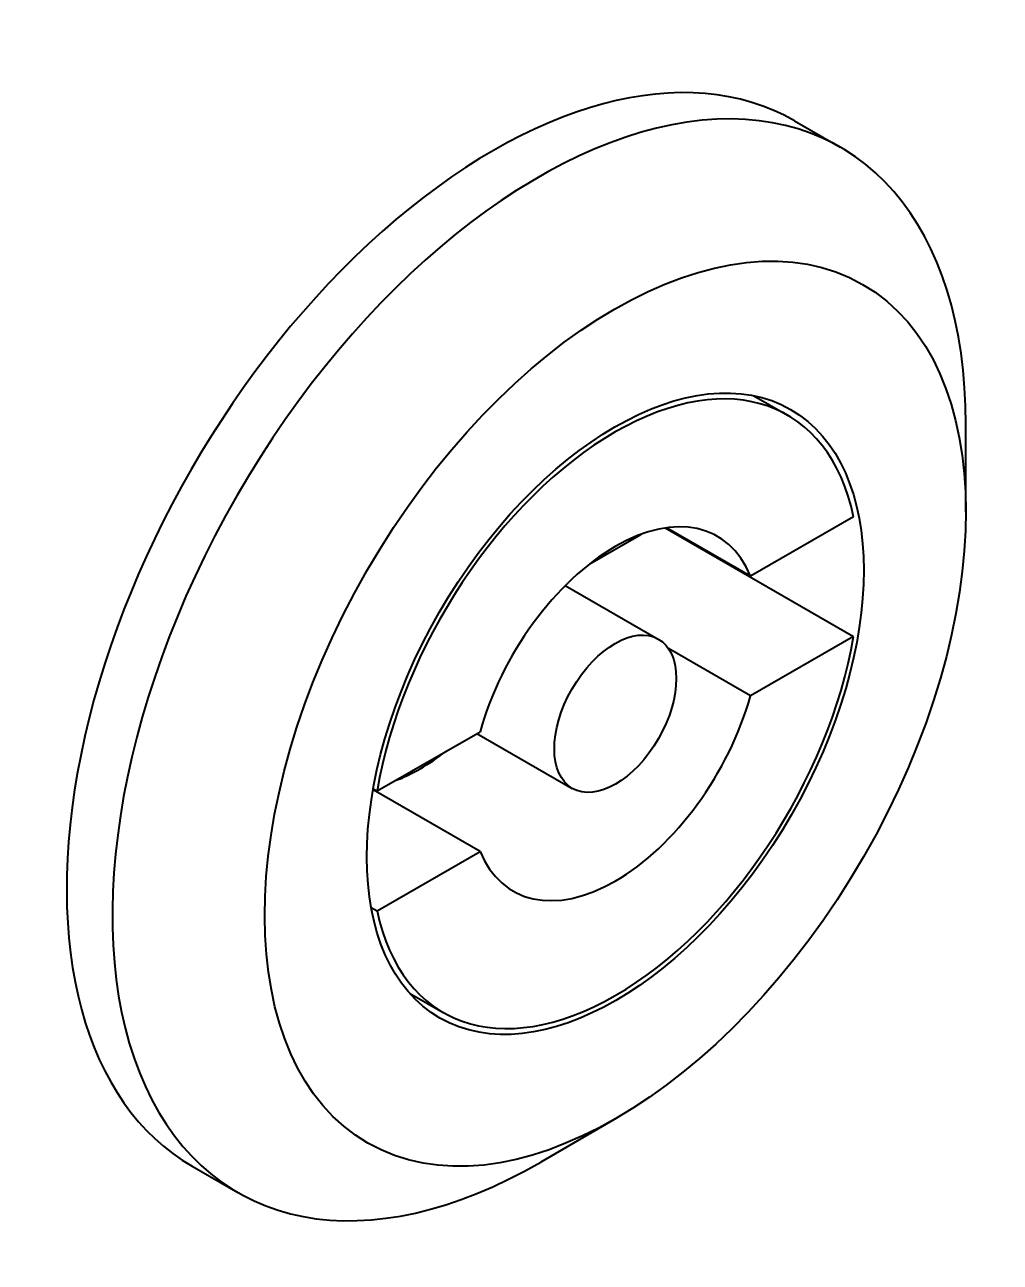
# Model space of a CAD drawing. Header units: millimetres. Extents: x 0 to 5945, y 0 to 4205.
# Drawn here: x 5548.76 to 5560.08, y 3297.71 to 3312.07 of the extents above; entities that cross this region are included whole.
import ezdxf

# ---------------------------------------------------------------- set-up
doc = ezdxf.new("R2010")
doc.units = ezdxf.units.MM
doc.header["$LTSCALE"] = 5
doc.layers.add('가시적인 것(ISO)', color=3, linetype='Continuous', lineweight=40)

msp = doc.modelspace()

# ---------------------------------------------------------------- linework, layer by layer
at = {"layer": '가시적인 것(ISO)'}
for p, q in [((5557.6926, 3310.9578), (5558.2229, 3310.6524)), ((5557.2199, 3307.7682), (5557.6097, 3307.5437)), ((5559.6795, 3306.4187), (5559.6795, 3307.4367)), ((5558.3774, 3306.3638), (5557.1817, 3305.6753)), ((5555.3169, 3305.8176), (5555.9103, 3306.1593)), ((5556.1909, 3306.2331), (5558.3774, 3304.974)), ((5557.1817, 3305.6753), (5556.2086, 3306.2357)), ((5555.0334, 3305.5654), (5556.1126, 3304.9439)), ((5558.3774, 3304.974), (5557.1817, 3304.2854)), ((5557.1817, 3304.2854), (5556.2293, 3304.8339)), ((5552.8498, 3303.1807), (5554.0455, 3303.8692)), ((5554.0083, 3303.8478), (5555.1146, 3303.2107)), ((5554.0455, 3302.4794), (5552.8033, 3303.1947)), ((5552.8053, 3303.2062), (5552.8498, 3303.1807)), ((5552.8498, 3301.7908), (5554.0455, 3302.4794)), ((5552.782, 3301.8299), (5552.8498, 3301.7908)), ((5553.2276, 3300.8355), (5553.6175, 3300.611)), ((5555.6293, 3299.3855), (5554.7489, 3298.8746)), ((5550.7062, 3298.8256), (5551.2365, 3298.5202))]:
    msp.add_line(p, q, dxfattribs=at)
for centre, major_axis, start_param, end_param in [((5554.1994, 3304.8917), (3.4932, 6.0661), 0, 3.1415927), ((5554.7297, 3304.5863), (3.4932, 6.0661), 5.4958534, 10.2121098), ((5555.6136, 3304.0773), (1.9961, 3.4663), 5.7099861, 8.4233134), ((5555.6136, 3304.0773), (1.1852, 2.0581), 5.8618657, 8.2714338), ((5555.6136, 3304.0773), (-1.9961, -3.4663), 5.7099861, 8.4233134), ((5555.6136, 3304.0773), (-1.1852, -2.0581), 5.8618657, 8.2714338), ((5553.3509, 3305.3804), (1.1852, 2.0581), 3.7474705, 4.1026437)]:
    msp.add_ellipse(centre, major_axis=major_axis, ratio=0.5780931, start_param=start_param, end_param=end_param, dxfattribs=at)
for major_axis in [(2.8694, 4.9829), (2.0336, 3.5313), (0.499, 0.8666)]:
    msp.add_ellipse((5555.6136, 3304.0773), major_axis=major_axis, ratio=0.5780931, dxfattribs=at)

doc.saveas('drawing.dxf')
